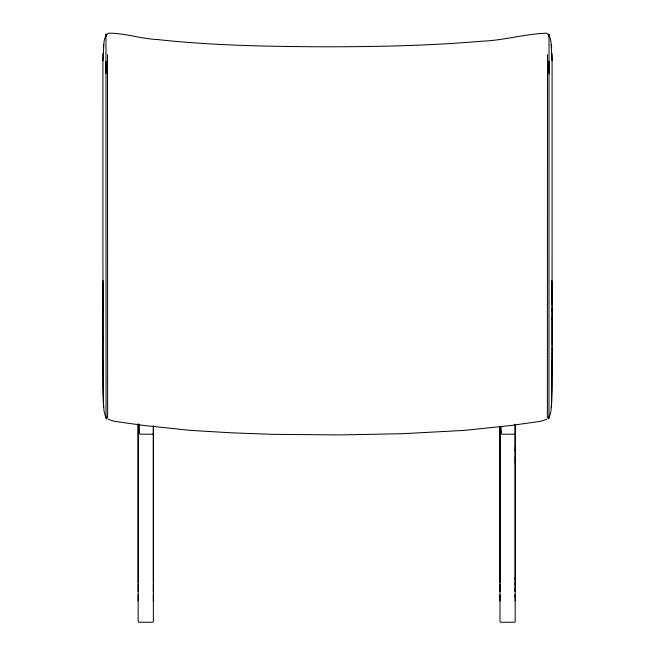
<?xml version="1.0" encoding="UTF-8"?>
<svg xmlns="http://www.w3.org/2000/svg" width="655" height="655" viewBox="0 0 655 655"><rect width="100%" height="100%" fill="white"/><g stroke="black" fill="none" stroke-linecap="round" stroke-linejoin="round"><path stroke-width="0.98" d="M102.892 367.864L102.941 335.393M102.892 338.438L102.892 309.07M138.156 600.864L138.156 598.932M138.156 598.121L138.156 594.724M138.156 591.858L138.156 586.7M138.156 586.413L138.156 424.26M139.359 431.489L139.359 433.356L139.359 424.301M153.352 600.864L153.352 598.932M153.352 598.121L153.352 594.724M153.352 591.858L153.352 586.7M153.352 586.413L153.352 426.282M499.986 600.864L499.986 598.932M499.986 598.121L499.986 594.724M499.986 591.858L499.986 586.7M499.986 586.413L499.986 426.282M501.19 431.489L501.19 433.356L501.19 426.315M515.174 596.983L515.174 594.781M515.174 591.211L515.174 588.951M515.174 586.413L515.174 424.309L515.174 582.631M515.174 600.864L515.174 598.932M515.174 598.121L515.174 594.724M515.174 591.858L515.174 586.7M515.174 584.481L515.174 582.32M515.174 579.2L515.174 577.628M515.174 462.954L515.174 461.906M515.174 460.072L515.174 459.278M515.174 457.951L515.174 457.419M515.174 450.837L515.174 449.166M515.174 447.938L515.174 447.496M548.513 419.02L548.972 416.948L549.029 35.018L548.775 34.117L547.514 34.199L546.745 33.209C525.343 33.798 503.834 40.422 482.186 41.175C426.716 45.973 370.984 46.923 315.325 46.767C262.647 46.374 209.854 45.293 157.454 39.546C140.981 38.817 124.589 32.938 108.255 33.209L107.486 34.207L106.225 34.117L105.971 35.018L106.028 416.948L106.487 419.02M548.956 418.16L548.538 416.858L549.946 415.18L550.961 410.996L551.682 402.055L552.059 353.381M551.854 280.618L552.059 302.569M551.363 407.353L552.059 387.973L552.108 346.79M552.059 353.495L552.083 60.8L550.953 41.363L549.913 37.351L548.571 35.968M106.429 35.968L105.087 37.351L104.047 41.363L102.917 60.8L102.941 311.19M547.49 54.594L547.383 418.168M548.972 73.688L548.996 61.267M549.005 36.696L548.956 34.396M106.053 417.825L106.053 417.26L106.044 418.16M552.059 305.934L551.919 282.411M102.892 372.801L102.941 365.621L103.318 402.465L104.039 410.996L105.054 415.18L106.462 416.858L106.053 417.595M107.617 418.168L107.51 54.594M103.023 53.604L102.917 60.8M102.941 370.296L103.146 361.535M103.081 282.755L102.941 305.934M102.941 370.55L103.162 361.257M103.146 280.618L102.941 387.76L103.637 407.353M548.947 417.825L548.947 417.595M551.346 44.425L551.649 47.586M103.351 47.586L103.654 44.425M105.971 35.018L106.061 34.371M153.344 433.356L152.762 434.191L139.941 434.191M515.166 433.356L514.584 434.191L501.771 434.191M548.554 35.796L549.029 35.018M546.704 419.364L540.604 421.329L510.581 425.529L464.485 430.392L402.571 433.692L339.675 434.928L271.702 434.306L231.608 432.824L190.515 430.392L144.419 425.529L114.396 421.329L108.296 419.364M106.446 35.796L105.987 34.887L105.995 36.696M551.837 361.257L552.059 370.55M551.854 361.535L552.059 370.296M552.083 60.8L551.977 53.604M552.059 365.621L552.108 372.801M106.012 61.316L106.028 73.679M552.108 309.07L552.108 319.706M552.108 361.732L552.108 367.864M552.059 307.31L552.059 311.19M552.059 317.929L552.059 345.25M515.174 584.063L515.174 621.407L514.593 622.25L500.567 622.25L499.986 621.407L499.986 584.063M499.986 426.806L499.986 582.631M153.352 425.783L153.352 582.631M153.352 584.063L153.352 621.407L152.762 622.25L138.745 622.25L138.156 621.407L138.156 584.063M138.156 423.744L138.156 582.631"/></g></svg>
